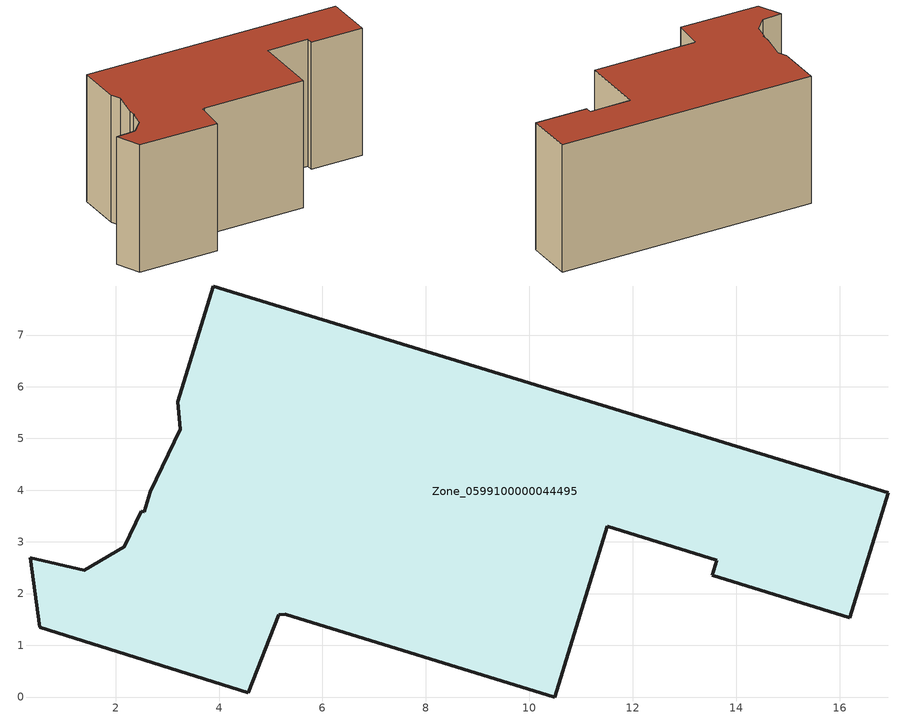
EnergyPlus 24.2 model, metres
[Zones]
Zone_0599100000044495
 floor ground (C_G): 2.55,3.58 2.67,3.97 3.25,5.18 3.2,5.71 3.89,7.95 16.94,3.95 16.2,1.53 13.54,2.35 13.63,2.65 11.51,3.3 10.49,0 5.28,1.6 5.16,1.59 4.56,0.09 0.53,1.34 0.35,2.69 1.39,2.45 2.16,2.9 2.49,3.6 z0
 wall outside (C_F): 2.67,3.97 2.55,3.58 2.49,3.6 2.16,2.9 1.39,2.45 0.35,2.69 0.53,1.34 4.56,0.09 5.16,1.59 5.28,1.6 10.49,0 11.51,3.3 13.63,2.65 13.54,2.35 16.2,1.53 16.94,3.95 3.89,7.95 3.2,5.71 3.25,5.18 2.67,3.97 z0:6.9
 roof outside (C_R): 4.56,0.09 5.16,1.59 5.28,1.6 10.49,0 11.51,3.3 13.63,2.65 13.54,2.35 16.2,1.53 16.94,3.95 3.89,7.95 3.2,5.71 3.25,5.18 2.67,3.97 2.55,3.58 2.49,3.6 2.16,2.9 1.39,2.45 0.35,2.69 0.53,1.34 z6.9
[BUILDING]
Pand.0599100000044495: North Axis=0; Terrain=City; Loads Convergence Tolerance Value=0.04; Temperature Convergence Tolerance Value=0.4; Solar Distribution=FullExterior; Maximum Number of Warmup Days=25; Minimum Number of Warmup Days=1
[Site:Location]
Rotterdam.The.Hague.AP_ZH_NLD Design_Conditions: Latitude=51.96; Longitude=4.45; Time Zone=1; Elevation=-4.5
[SITE:GROUNDTEMPERATURE:BUILDINGSURFACE]
18, 18, 18, 18, 18, 18, 18, 18, 18, 18, 18, 18
[MATERIAL] Thermal Absorptance=0.9; Solar Absorptance=0.7; Visible Absorptance=0.7
Name | Roughness | Thickness | Conductivity | Density | Specific Heat
G.TC.1975-1991 | MediumSmooth | 0.15 | 0.288461 | 540 | 1210
F.TC.1975-1991 | Rough | 0.3 | 0.230769 | 1920 | 840
R.TC.1975-1991 | MediumRough | 0.2 | 0.153846 | 1500 | 1000
[CONSTRUCTION]
C_G: G.TC.1975-1991
C_F: F.TC.1975-1991
C_R: R.TC.1975-1991
[ZONE]
Zone_0599100000044495: Type=1; Multiplier=1; Ceiling Height=Autocalculate; Volume=Autocalculate; Floor Area=autocalculate; Part of Total Floor Area=Yes
[ZONEINFILTRATION:DESIGNFLOWRATE]
Infil_Zone_0599100000044495: Zone or ZoneList or Space or SpaceList=Zone_0599100000044495; Schedule=AlwaysOn; Design Flow Rate Calculation Method=Flow/Area; Flow Rate per Floor Area=0.003; Constant Term Coefficient=1; Temperature Term Coefficient=0; Velocity Term Coefficient=0; Velocity Squared Term Coefficient=0
[HVACTEMPLATE:ZONE:IDEALLOADSAIRSYSTEM]
Zone_0599100000044495: Maximum Heating Supply Air Temperature=50; Minimum Cooling Supply Air Temperature=13; Maximum Heating Supply Air Humidity Ratio=0.0156; Minimum Cooling Supply Air Humidity Ratio=0.0077; Heating Limit=NoLimit; Cooling Limit=NoLimit; Dehumidification Control Type=ConstantSensibleHeatRatio; Cooling Sensible Heat Ratio=0.7; Dehumidification Setpoint=60; Humidification Control Type=None; Humidification Setpoint=30; Outdoor Air Method=None; Outdoor Air Flow Rate per Person=0.00944; Outdoor Air Flow Rate per Zone Floor Area=0; Outdoor Air Flow Rate per Zone=0; Demand Controlled Ventilation Type=None; Outdoor Air Economizer Type=NoEconomizer; Heat Recovery Type=None; Sensible Heat Recovery Effectiveness=0.7; Latent Heat Recovery Effectiveness=0.65
[ZONECONTROL:THERMOSTAT]
ThermostatControl_Zone_0599100000044495: Zone or ZoneList=Zone_0599100000044495; Control Type Schedule=DualSetpointControlType; Control 1=Thermostat_Zone_0599100000044495; Temperature Difference Between Cutout And Setpoint=0
[THERMOSTATSETPOINT:DUALSETPOINT]
Thermostat_Zone_0599100000044495: Heating Setpoint Temperature Schedule=HeatingSetpoint_Zone_0599100000044495; Cooling Setpoint Temperature Schedule=CoolingSetpoint_Zone_0599100000044495
[SCHEDULE:COMPACT]
HeatingSetpoint_Zone_0599100000044495: Through: 12/31, For: AllDays, Until: 24:00, 21
CoolingSetpoint_Zone_0599100000044495: Through: 12/31, For: AllDays, Until: 24:00, 24
DualSetpointControlType: Through: 12/31, For: AllDays, Until: 24:00, 4
AlwaysOn: Through: 12/31, For: AllDays, Until: 24:00, 1
